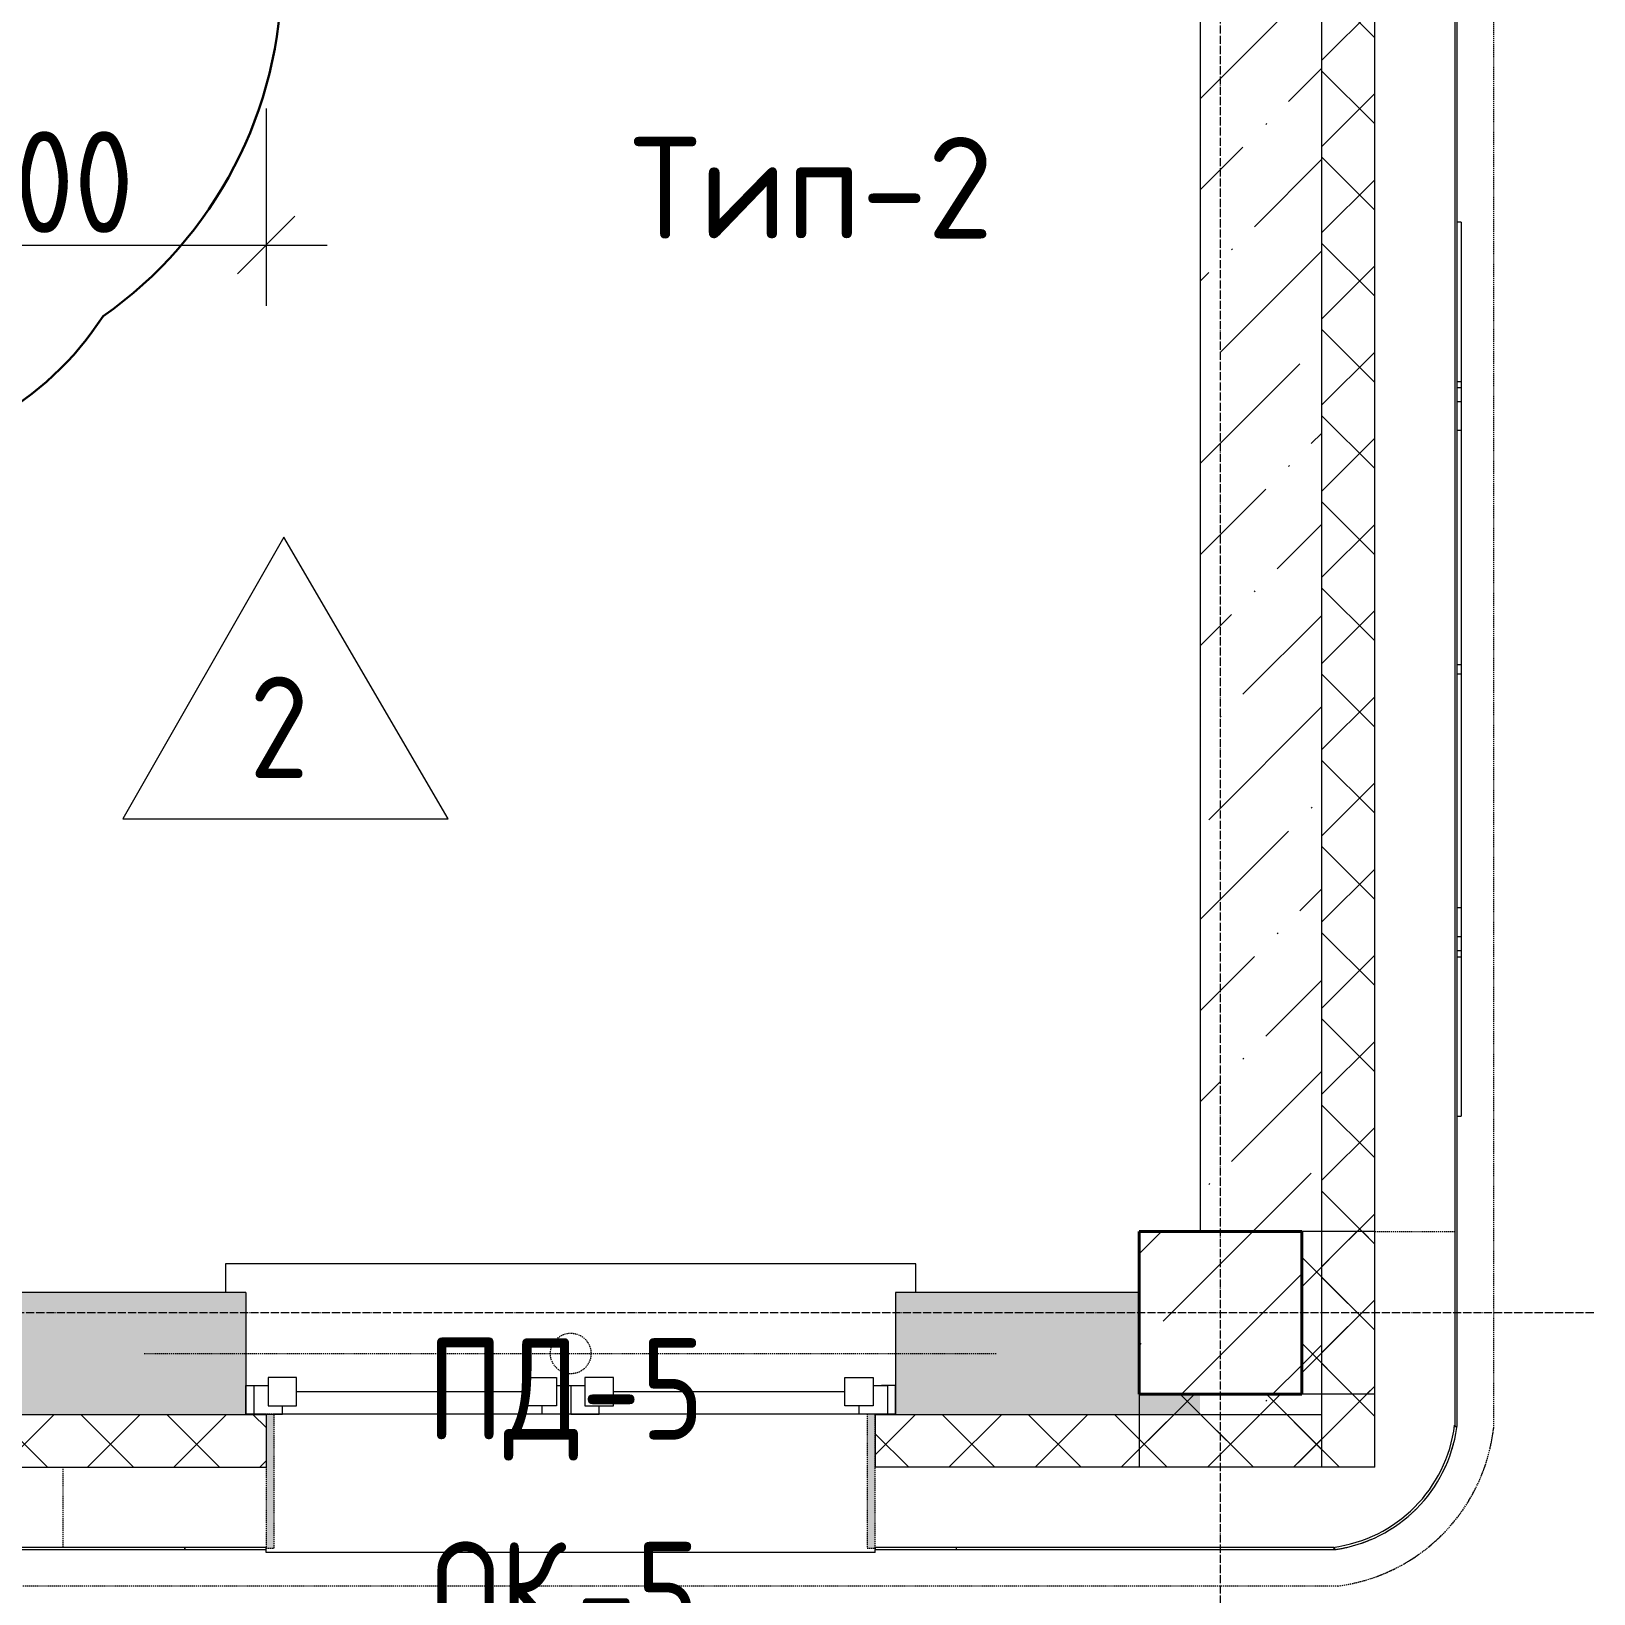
# Model space of a CAD drawing. Header units: millimetres. Extents: x -60946 to 138510, y -262288 to 24501.
# Drawn here: x 58681 to 62529, y -258000 to -254153 of the extents above; entities that cross this region are included whole.
import ezdxf

# ---------------------------------------------------------------- set-up
doc = ezdxf.new("R2010")
doc.units = ezdxf.units.MM
doc.linetypes.add('ADSK_Линия сетки', pattern=[25, 20, -2.5, 0, -2.5])
doc.linetypes.add('ADSK_Невидимые', pattern=[5, 3, -2])
for name, color, linetype, lineweight in [('2)Тип-2', 3, 'Continuous', 60), ('_ Окна', 7, 'Continuous', 18), ('Антураж', 7, 'Continuous', 18), ('Марки окон', 7, 'Continuous', 20), ('Марки помещений', 7, 'Continuous', 20), ('Несущие колонны', 7, 'Continuous', 18), ('Обобщенные модели', 7, 'ADSK_Невидимые', 18), ('Окна', 7, 'Continuous', 9), ('Оси', 7, 'Continuous', 9), ('Панели витража', 7, 'Continuous', 9), ('Размеры', 7, 'Continuous', 9), ('Стены внутренние', 7, 'Continuous', 18), ('Стены наружные', 7, 'Continuous', 18), ('Стены несущие', 7, 'Continuous', 30), ('Стены отделка', 7, 'Continuous', 30), ('Стены штриховка', 7, 'Continuous', 9)]:
    doc.layers.add(name, color=color, linetype=linetype, lineweight=lineweight)
doc.layers.add('2)Тип-4', color=7, linetype='Continuous', lineweight=30, true_color=0x0080c0)
doc.styles.add('GOST Common_2', font='', dxfattribs={"width": 0.9, "height": 250})
doc.styles.add('GOST Common_4', font='', dxfattribs={"height": 250})
doc.styles.get('GOST Common_2').set_extended_font_data('GOST Common')
doc.styles.get('GOST Common_4').set_extended_font_data('GOST Common')
doc.dimstyles.new('ADSK_Основной_2_5_мм', dxfattribs={"dimscale": 304.8, "dimtxt": 251.428749, "dimasz": 0.463911, "dimexe": 0.492126, "dimexo": 0.984252, "dimgap": 0.098425, "dimtad": 1, "dimrnd": 0.01, "dimdsep": 46, "dimtxsty": 'GOST Common_2', "dimblk1": 'OBLIQUE', "dimblk2": 'OBLIQUE', "dimsah": 1, "dimcen": 0.09, "dimdle": 0.492126, "dimazin": 2, "dimtfac": 1, "dimtdec": 4, "dimtix": 1, "dimtmove": 0, "dimatfit": 3, "dimfxl": 1, "dimtvp": 1, "dimtolj": 1, "dimtzin": 0, "dimlwd": 20, "dimlwe": 20, "dimarcsym": 2})
pattern_1 = [(45, (9.36, -250313.7), (84.18955, 308.69595), [396.875, -79.375, 3.353, -76.022])]
pattern_2 = [(45, (9.36, -250313.7), (-106.066, 106.066), []), (135, (9.36, -250313.7), (-106.066, -106.066), [])]

# ---------------------------------------------------------------- blocks, each defined once
blk = doc.blocks.new('ОКНО L03 _2СТ_RS - ОК-5_1600х2000h-3556615-Маркировочный 5-й')
at = {"layer": '_ Окна'}
for p, q in [((-838.1, 149), (-838.1, 79)), ((-838.1, 149), (-833.1, 149)), ((-818.1, 149), (-748.1, 149)), ((-818.1, 79), (-818.1, 149)), ((-783.1, 59), (-783.1, 129)), ((-783.1, 129), (-713.1, 129)), ((-748.1, 149), (-748.1, 129)), ((-713.1, 129), (-713.1, 59)), ((-143.1, 129), (-143.1, 59)), ((-73.1, 129), (-143.1, 129)), ((-108.1, 149), (-108.1, 129)), ((-38.1, 149), (-108.1, 149)), ((-73.1, 59), (-73.1, 129)), ((-38.1, 79), (-38.1, 149)), ((-38.1, 149), (31.9, 149)), ((-38.1, 79), (-38.1, 149)), ((-3.1, 59), (-3.1, 129)), ((-3.1, 129), (66.9, 129)), ((31.9, 149), (31.9, 129)), ((66.9, 129), (66.9, 59)), ((636.9, 129), (636.9, 59)), ((706.9, 129), (636.9, 129)), ((671.9, 149), (671.9, 129)), ((741.9, 149), (671.9, 149)), ((706.9, 59), (706.9, 129)), ((741.9, 79), (741.9, 149)), ((761.9, 149), (756.9, 149)), ((761.9, 149), (761.9, 79)), ((-838.1, 79), (-803.1, 79)), ((-783.1, 79), (-818.1, 79)), ((-713.1, 94), (-143.1, 94)), ((-38.1, 79), (-73.1, 79)), ((-3.1, 79), (-38.1, 79)), ((66.9, 94), (636.9, 94)), ((741.9, 79), (706.9, 79)), ((761.9, 79), (726.9, 79)), ((-713.1, 59), (-783.1, 59)), ((-143.1, 59), (-73.1, 59)), ((66.9, 59), (-3.1, 59)), ((636.9, 59), (706.9, 59))]:
    blk.add_line(p, q, dxfattribs=at)
blk = doc.blocks.new('Подоконник_ - ПД-5-3556619-Маркировочный 5-й')
at = {"layer": 'Окна'}
for p, q in [((-850, -229), (-850, -300)), ((850, -300), (850, -229)), ((-850, -300), (850, -300))]:
    blk.add_line(p, q, dxfattribs=at)
blk = doc.blocks.new('Отлив_ - ОЦC-V2-Маркировочный 5-й')
at = {"layer": 'Окна'}
for p, q in [((-750, 341), (-750, 333.5)), ((-750, 341), (750, 341)), ((-750, 341), (750, 341)), ((750, 341), (750, 333.5)), ((-730, 0), (730, 0))]:
    blk.add_line(p, q, dxfattribs=at)
blk = doc.blocks.new('ADSK_КолоннаЖБ_Прямоугольная - 400x400 мм-1807143-Маркировочный 5-й')
at = {"layer": 'Несущие колонны', "lineweight": 40}
for p, q in [((-200, 200), (200, 200)), ((-200, -200), (-200, 200)), ((200, 200), (200, -200)), ((200, -200), (-200, -200))]:
    blk.add_line(p, q, dxfattribs=at)
blk = doc.blocks.new('Системная панель - 1_Алюминиевая панель RAL 1013-3049550-Маркировочный 5-й')
at = {"layer": 'Панели витража', "lineweight": 18}
for p, q in [((29927.5, 2.5), (29027.5, 2.5)), ((29927.5, -2.5), (29927.5, 2.5)), ((32757.5, 2.5), (31827.5, 2.5)), ((31827.5, -2.5), (31827.5, 2.5)), ((32757.5, -2.5), (32757.5, 2.5)), ((29027.5, -2.5), (29927.5, -2.5)), ((31827.5, -2.5), (32757.5, -2.5))]:
    blk.add_line(p, q, dxfattribs=at)
blk = doc.blocks.new('Системная панель - 1_Алюминиевая панель гладкая RAL 1013-V9-Маркировочный 5-й')
at = {"layer": 'Панели витража', "lineweight": 18}
for p, q in [((100, 2.5), (-100, 2.5)), ((-100, 2.5), (-100, -2.5)), ((100, -2.5), (100, 2.5)), ((-100, -2.5), (100, -2.5))]:
    blk.add_line(p, q, dxfattribs=at)
blk = doc.blocks.new('Обобщенные модели 7 - Обобщенные модели 7-1212709-Маркировочный 5-й')
at = {"layer": 'Обобщенные модели'}
h = blk.add_hatch(color=256, dxfattribs=at)
h.paths.add_polyline_path([(59270, -7574), (59270, -7244), (59250, -7244), (59250, -7574)])
h.paths.add_polyline_path([(60750, -7574), (60750, -7244), (60730, -7244), (60730, -7574)])
for p, q in [((59270, -7244), (59250, -7244)), ((59250, -7244), (59250, -7574)), ((59270, -7574), (59270, -7244)), ((60750, -7244), (60730, -7244)), ((60730, -7244), (60730, -7574)), ((60750, -7574), (60750, -7244)), ((58750, -7572.5), (58750, -7375)), ((59250, -7574), (59270, -7574)), ((60730, -7574), (60750, -7574))]:
    blk.add_line(p, q, dxfattribs=at)
blk = doc.blocks.new('Обобщенные модели 8 - Обобщенные модели 8-1216082-Маркировочный 5-й')
at = {"layer": 'Обобщенные модели'}
blk.add_line((61980, -6795), (62177.5, -6795), dxfattribs=at)
blk = doc.blocks.new('Системная панель - 1_Алюминиевая панель RAL 1013-1333525-Маркировочный 5-й')
at = {"layer": 'Панели витража', "lineweight": 18}
for p, q in [((1865, 2.5), (-1865, 2.5)), ((-1865, 2.5), (-1865, -2.5)), ((1865, -2.5), (1865, 2.5)), ((-1865, -2.5), (-1100.6, -2.5)), ((1100.7, -2.5), (1865, -2.5))]:
    blk.add_line(p, q, dxfattribs=at)
blk = doc.blocks.new('Антураж 1 - Антураж 1-1363272-Маркировочный 5-й')
at = {"layer": 'Антураж'}
for p, q in [((62192.5, -4309.4), (62182.5, -4309.4)), ((62182.5, -4716.7), (62182.5, -4701.8)), ((62182.5, -4701.8), (62192.5, -4701.8)), ((62182.5, -4716.7), (62192.5, -4716.7)), ((62192.5, -4701.8), (62192.5, -4716.7)), ((62182.5, -4750.8), (62192.5, -4750.8)), ((62192.5, -4822.7), (62182.5, -4822.7)), ((62182.5, -5398.8), (62192.5, -5398.8)), ((62182.5, -5421.3), (62192.5, -5421.3)), ((62182.5, -5997.2), (62192.5, -5997.2)), ((62192.5, -6069.2), (62182.5, -6069.2)), ((62182.5, -6118.2), (62182.5, -6103.2)), ((62182.5, -6103.2), (62192.5, -6103.2)), ((62192.5, -6103.2), (62192.5, -6118.2)), ((62182.5, -6118.2), (62192.5, -6118.2)), ((62182.5, -6510.6), (62192.5, -6510.6))]:
    blk.add_line(p, q, dxfattribs=at)
for points in [[(62182.5, -4701.8), (62182.5, -4462.6), (62182.5, -4309.4), (62182.5, -4309.4)], [(62192.5, -4309.4), (62192.5, -4309.4), (62192.5, -4462.6), (62192.5, -4701.8)], [(62182.5, -4750.8), (62182.5, -4750.8), (62182.5, -4733.6), (62182.5, -4716.7)], [(62192.5, -4716.7), (62192.5, -4733.6), (62192.5, -4750.8), (62192.5, -4750.8)], [(62182.5, -4822), (62182.5, -4796.3), (62182.5, -4772.2), (62182.5, -4749.8)], [(62192.5, -4749.8), (62192.5, -4772.2), (62192.5, -4796.3), (62192.5, -4822)], [(62182.5, -4856.7), (62182.5, -4837.5), (62182.5, -4822.7), (62182.5, -4822.7)], [(62192.5, -4822.7), (62192.5, -4822.7), (62192.5, -4837.5), (62192.5, -4856.7)], [(62182.5, -4918.6), (62182.5, -4904.1), (62182.5, -4878.1), (62182.5, -4856.7)], [(62192.5, -4856.7), (62192.5, -4878.1), (62192.5, -4904.1), (62192.5, -4918.6)], [(62182.5, -5398.8), (62182.5, -5262.3), (62182.5, -5092.9), (62182.5, -4918.6)], [(62192.5, -4918.6), (62192.5, -5092.9), (62192.5, -5262.3), (62192.5, -5398.8)], [(62182.5, -5421.3), (62182.5, -5414.9), (62182.5, -5405.1), (62182.5, -5398.8)], [(62182.5, -5901.4), (62182.5, -5727), (62182.5, -5557.6), (62182.5, -5421.3)], [(62192.5, -5398.8), (62192.5, -5405.1), (62192.5, -5414.9), (62192.5, -5421.3)], [(62192.5, -5421.3), (62192.5, -5557.6), (62192.5, -5727), (62192.5, -5901.4)], [(62182.5, -5963.2), (62182.5, -5941.9), (62182.5, -5915.9), (62182.5, -5901.4)], [(62192.5, -5901.4), (62192.5, -5915.9), (62192.5, -5941.9), (62192.5, -5963.2)], [(62182.5, -5997.2), (62182.5, -5997.2), (62182.5, -5982.5), (62182.5, -5963.2)], [(62192.5, -5963.2), (62192.5, -5982.5), (62192.5, -5997.2), (62192.5, -5997.2)], [(62182.5, -6070.2), (62182.5, -6047.8), (62182.5, -6023.7), (62182.5, -5997.9)], [(62192.5, -5997.9), (62192.5, -6023.7), (62192.5, -6047.8), (62192.5, -6070.2)], [(62182.5, -6103.2), (62182.5, -6086.4), (62182.5, -6069.2), (62182.5, -6069.2)], [(62192.5, -6069.2), (62192.5, -6069.2), (62192.5, -6086.4), (62192.5, -6103.2)], [(62182.5, -6510.6), (62182.5, -6510.6), (62182.5, -6357.4), (62182.5, -6118.2)], [(62192.5, -6118.2), (62192.5, -6357.4), (62192.5, -6510.6), (62192.5, -6510.6)]]:
    blk.add_open_spline(points, degree=3, dxfattribs=at)
blk = doc.blocks.new('Панель изогнутая_маленькая - Панель изогнутая_RAL 1013-3036006-Маркировочный 5-й')
at = {"layer": 'Панели витража', "lineweight": 18}
for p, q in [((-212.1, 4), (-212.1, -3.7)), ((212.1, -3), (212.1, 4.7))]:
    blk.add_line(p, q, dxfattribs=at)
for radius, start, end in [(347.2, 232.4351, 307.7576), (353.3, 233.1947, 306.9927)]:
    blk.add_arc((-0.5, 279.2), radius, start, end, dxfattribs=at)
blk = doc.blocks.new('Обобщенные модели 13 - Обобщенные модели 1-3016844-Маркировочный 5-й')
at = {"layer": 'Обобщенные модели'}
for p, q in [((62272.5, 9673.7), (62272.5, -7279.9)), ((62262.7, -7328.3), (62264, -7328.3)), ((61880, -7577.5), (61882.5, -7577.5)), ((61889.5, -7667.5), (-3637.6, -7667.5))]:
    blk.add_line(p, q, dxfattribs=at)
for radius, start, end in [(443.3, 277.4193, 353.2665), (353.3, 341.6566, 346.6438), (353.3, 352.0196, 352.3365), (443.3, 346.9127, 352.1717), (443.3, 352.8235, 353.2665), (353.3, 343.9297, 344.1584), (353.3, 331.2723, 336.0386), (443.3, 337.6408, 341.5387), (353.3, 320.6803, 325.4225), (443.3, 328.2554, 333.3655), (353.3, 310.0882, 314.7897), (443.3, 318.8411, 324.0404), (353.3, 299.4962, 304.1301), (353.3, 278.3122, 282.6182), (353.3, 288.9042, 293.4228), (353.3, 291.6051, 291.8953), (443.3, 309.373, 314.7157), (443.3, 299.7866, 305.3912), (443.3, 277.4193, 286.743), (443.3, 289.8449, 296.067)]:
    blk.add_arc((61832.2, -7227.9), radius, start, end, dxfattribs=at)
blk = doc.blocks.new('BS_Перемычка металлическая - BS_Перемычка металлическая-3881251-Маркировочный 5-й')
at = {"layer": 'Обобщенные модели', "linetype": 'ADSK_Невидимые', "lineweight": 18}
blk.add_line((-1050, 0), (1050, 0), dxfattribs=at)
blk.add_circle((0, 0), 50, dxfattribs=at)
blk = doc.blocks.new('_Oblique')
at = {"color": 0, "linetype": 'ByBlock', "lineweight": -2}
blk.add_line((-0.5, -0.5), (0.5, 0.5), dxfattribs=at)
blk = doc.blocks.new('*D6879')
at = {"layer": 'Defpoints', "color": 0, "transparency": 16777216}
for p in [(58059.4, -254043.7), (59259.4, -254043.7), (59259.4, -254679.6)]:
    blk.add_point(p, dxfattribs=at)
at = {"layer": 'Размеры', "color": 0, "lineweight": 20, "transparency": 16777216}
for p, q in [((58059.4, -254343.7), (58059.4, -254829.6)), ((59259.4, -254343.7), (59259.4, -254829.6)), ((57909.4, -254679.6), (59409.4, -254679.6))]:
    blk.add_line(p, q, dxfattribs=at)
at = {"layer": 'Размеры', "color": 0, "lineweight": 20, "transparency": 16777216, "xscale": 141.4, "yscale": 141.4, "zscale": 141.4, "rotation": 180}
blk.add_blockref('_Oblique', (58059.4, -254679.6), dxfattribs=at)
at = {"layer": 'Размеры', "color": 0, "lineweight": 20, "transparency": 16777216, "xscale": 141.4, "yscale": 141.4, "zscale": 141.4}
blk.add_blockref('_Oblique', (59259.4, -254679.6), dxfattribs=at)
at = {"layer": 'Размеры', "color": 0, "lineweight": 9, "transparency": 16777216, "insert": (58659.4, -254524.6), "char_height": 250, "width": 700.591, "attachment_point": 5, "style": 'GOST Common_2'}
blk.add_mtext('\\A1;1200', dxfattribs=at)
blk = doc.blocks.new('ADSK_Марка_Помещение_ТипПола_ГОСТ21-501-2011 - Отделка пола-1456712-Маркировочный 5-й')
at = {"layer": 'Марки помещений'}
for p, q in [((0, 6.934), (-3.965, 0)), ((4.041, 0), (0, 6.934)), ((-3.965, 0), (4.041, 0))]:
    blk.add_line(p, q, dxfattribs=at)

msp = doc.modelspace()

# ---------------------------------------------------------------- hatches: boundary and pattern name
at = {"layer": 'Несущие колонны', "lineweight": 9}
h = msp.add_hatch(dxfattribs=at)
h.set_pattern_fill('FP_1', color=256, style=0, pattern_type=2)
h.set_pattern_definition([(45, (9.36, -250313.7), (-224.5064, 224.5064), []), (45, (233.87, -250313.7), (-224.5064, 224.5064), [396.875, -79.375, 3.353, -76.022])])
h.paths.add_polyline_path([(61409.3615, -257508.7359), (61809.3615, -257508.7359), (61809.3615, -257108.7359), (61409.3615, -257108.7359), (61409.3615, -257406.4655)])
at = {"layer": 'Стены внутренние', "lineweight": 9}
h = msp.add_hatch(dxfattribs=at)
h.set_pattern_fill('FP_2', color=256, style=0, pattern_type=2)
h.set_pattern_definition(pattern_1)
h.paths.add_polyline_path([(61859.3615, -257558.7359), (61858.3615, -253708.7359), (61559.3615, -253708.7359), (61559.3615, -257108.7359), (61809.3615, -257108.7359), (61809.3615, -257508.7359), (61559.3615, -257508.7359), (61559.3615, -257558.7359), (61821.6575, -257558.7359)])
h.paths.add_polyline_path([(61859.3615, -252158.7359), (61858.3615, -249908.7359), (61559.3615, -249908.7359), (61559.3615, -251108.7359), (61809.3615, -251108.7359), (61809.3615, -251508.7359), (61559.3615, -251508.7359), (61559.3615, -252108.7359), (61858.3615, -252108.7359), (61858.3615, -252158.7359)])
h.paths.add_polyline_path([(61859.3615, -248358.7359), (61858.3615, -246108.7359), (61559.3615, -246108.7359), (61559.3615, -248308.7359), (61858.3615, -248308.7359), (61858.3615, -248358.7359)])
h.paths.add_polyline_path([(61859.3615, -244558.7359), (61859.3615, -240958.7359), (61809.3615, -240958.7359), (61809.3615, -241108.7359), (61559.3615, -241108.7359), (61559.3615, -244508.7359), (61858.3615, -244508.7359), (61858.3615, -244558.7359)])
h = msp.add_hatch(dxfattribs=at)
h.set_pattern_fill('FP_2', color=256, style=0, pattern_type=2)
h.set_pattern_definition(pattern_1)
h.paths.add_polyline_path([(59259.3615, -257558.7359), (59259.3615, -257557.7359), (59209.3615, -257557.7359), (59209.3615, -257258.7359), (58009.3615, -257258.7359), (58009.3615, -257557.7359), (57959.3615, -257558.7359)])
h.paths.add_polyline_path([(56459.3615, -257558.7359), (56459.3615, -257557.7359), (56409.3615, -257557.7359), (56409.3615, -257258.7359), (54809.3615, -257258.7359), (54809.3615, -257557.7359), (55685.0249, -257558.7359)])
h.paths.add_polyline_path([(60759.3615, -257558.7359), (61559.3615, -257558.7359), (61559.3615, -257508.7359), (61409.3615, -257508.7359), (61409.3615, -257258.7359), (60809.3615, -257258.7359), (60809.3615, -257557.7359), (60759.3615, -257557.7359)])
h.paths.add_polyline_path([(48465.4571, -257558.7359), (50409.3615, -257557.7359), (50409.3615, -257258.7359), (48509.3615, -257258.7359), (48509.3615, -257557.7359), (48459.3615, -257558.7359)])
h.paths.add_polyline_path([(51959.3615, -257558.7359), (53209.3615, -257557.7359), (53209.3615, -257258.7359), (52009.3615, -257258.7359), (52009.3615, -257557.7359), (51959.3615, -257557.7359)])
h.paths.add_polyline_path([(46959.3615, -257558.7359), (46959.3615, -257557.7359), (46909.3615, -257557.7359), (46909.3615, -257258.7359), (45009.3615, -257258.7359), (45009.3615, -257557.7359), (45577.63, -257558.7359)])
h.paths.add_polyline_path([(43459.3615, -257558.7359), (43459.3615, -257557.7359), (43409.3615, -257557.7359), (43409.3615, -257258.7359), (42209.3615, -257258.7359), (42209.3615, -257557.7359), (42689.8029, -257558.7359)])
h.paths.add_polyline_path([(36159.3615, -257558.7359), (37409.3615, -257557.7359), (37409.3615, -257258.7359), (36209.3615, -257258.7359), (36209.3615, -257557.7359), (36159.3615, -257557.7359)])
h.paths.add_polyline_path([(38959.3615, -257558.7359), (40609.3615, -257557.7359), (40609.3615, -257258.7359), (39009.3615, -257258.7359), (39009.3615, -257557.7359), (38959.3615, -257557.7359)])
h.paths.add_polyline_path([(34026.3216, -257558.7359), (34609.3615, -257557.7359), (34609.3615, -257258.7359), (33009.3615, -257258.7359), (33009.3615, -257557.7359), (32959.3615, -257558.7359)])
h.paths.add_polyline_path([(24734.3615, -257558.7359), (25409.3615, -257557.7359), (25409.3615, -257258.7359), (24734.3615, -257258.7359), (24734.3615, -257557.7359)])
h.paths.add_polyline_path([(31459.3615, -257558.7359), (31459.3615, -257557.7359), (31409.3615, -257557.7359), (31409.3615, -257258.7359), (30209.3615, -257258.7359), (30209.3615, -257557.7359), (31138.4945, -257558.7359)])
h.paths.add_polyline_path([(28659.3615, -257558.7359), (28659.3615, -257557.7359), (28609.3615, -257557.7359), (28609.3615, -257258.7359), (27009.3615, -257258.7359), (27009.3615, -257557.7359), (28250.6673, -257558.7359)])
h.paths.add_polyline_path([(-2990.6385, -257558.7359), (-721.5569, -257558.7359), (-721.5569, -257258.7359), (-2990.6385, -257258.7359), (-2990.6385, -257508.7359)])
at = {"layer": 'Стены наружные', "lineweight": 9}
h = msp.add_hatch(dxfattribs=at)
h.set_pattern_fill('FP_4', color=256, style=0, pattern_type=2)
h.set_pattern_definition(pattern_2)
h.paths.add_polyline_path([(61989.3615, -257558.7359), (61989.3615, -253658.7359), (61859.3615, -253658.7359), (61859.3615, -257558.7359)])
h.paths.add_polyline_path([(61989.3615, -252158.7359), (61989.3615, -249858.7359), (61859.3615, -249858.7359), (61859.3615, -252158.7359)])
h.paths.add_polyline_path([(61989.3615, -248358.7359), (61989.3615, -246058.7359), (61859.3615, -246058.7359), (61859.3615, -248358.7359)])
h.paths.add_polyline_path([(61989.3615, -244558.7359), (61989.3615, -240658.7359), (61859.3615, -240658.7359), (61859.3615, -244558.7359)])
h = msp.add_hatch(dxfattribs=at)
h.set_pattern_fill('FP_4', color=256, style=0, pattern_type=2)
h.set_pattern_definition(pattern_2)
h.paths.add_polyline_path([(61809.3615, -257508.7359), (61989.3615, -257508.7359), (61989.3615, -257108.7359), (61809.3615, -257108.7359), (61809.3615, -257406.4655)])
h = msp.add_hatch(dxfattribs=at)
h.set_pattern_fill('FP_4', color=256, style=0, pattern_type=2)
h.set_pattern_definition(pattern_2)
h.paths.add_polyline_path([(61821.6575, -257688.7359), (61859.3615, -257688.7359), (61859.3615, -257508.7359), (61409.3615, -257508.7359), (61409.3615, -257688.7359), (61460.6791, -257688.7359)])
h = msp.add_hatch(dxfattribs=at)
h.set_pattern_fill('FP_4', color=256, style=0, pattern_type=2)
h.set_pattern_definition(pattern_2)
h.paths.add_polyline_path([(60759.3615, -257688.7359), (61809.3615, -257688.7359), (61809.3615, -257558.7359), (60759.3615, -257558.7359)])
h.paths.add_polyline_path([(59259.3615, -257688.7359), (59259.3615, -257558.7359), (57959.3615, -257558.7359), (57959.3615, -257688.7359)])
h.paths.add_polyline_path([(40659.3615, -257688.7359), (40659.3615, -257558.7359), (38959.3615, -257558.7359), (38959.3615, -257688.7359), (39801.9758, -257688.7359)])
h.paths.add_polyline_path([(37459.3615, -257688.7359), (37459.3615, -257558.7359), (36159.3615, -257558.7359), (36159.3615, -257688.7359), (36914.1487, -257688.7359)])
h.paths.add_polyline_path([(42159.3615, -257688.7359), (43459.3615, -257688.7359), (43459.3615, -257558.7359), (42159.3615, -257558.7359)])
h.paths.add_polyline_path([(48465.4571, -257688.7359), (50459.3615, -257688.7359), (50459.3615, -257558.7359), (48459.3615, -257558.7359), (48459.3615, -257688.7359)])
h.paths.add_polyline_path([(55685.0249, -257688.7359), (56459.3615, -257688.7359), (56459.3615, -257558.7359), (54759.3615, -257558.7359), (54759.3615, -257688.7359)])
h.paths.add_polyline_path([(44959.3615, -257688.7359), (46959.3615, -257688.7359), (46959.3615, -257558.7359), (44959.3615, -257558.7359)])
h.paths.add_polyline_path([(52797.1978, -257688.7359), (53259.3615, -257688.7359), (53259.3615, -257558.7359), (51959.3615, -257558.7359), (51959.3615, -257688.7359)])
h.paths.add_polyline_path([(28659.3615, -257688.7359), (28659.3615, -257558.7359), (26959.3615, -257558.7359), (26959.3615, -257688.7359), (28250.6673, -257688.7359)])
h.paths.add_polyline_path([(30159.3615, -257688.7359), (31459.3615, -257688.7359), (31459.3615, -257558.7359), (30159.3615, -257558.7359)])
h.paths.add_polyline_path([(32959.3615, -257688.7359), (34659.3615, -257688.7359), (34659.3615, -257558.7359), (32959.3615, -257558.7359)])
h.paths.add_polyline_path([(25362.8402, -257688.7359), (25459.3615, -257688.7359), (25459.3615, -257558.7359), (24734.3615, -257558.7359), (24734.3615, -257688.7359)])
h.paths.add_polyline_path([(-2990.6385, -257688.7359), (-721.5569, -257688.7359), (-721.5569, -257558.7359), (-2990.6385, -257558.7359)])
h = msp.add_hatch(dxfattribs=at)
h.set_pattern_fill('FP_4', color=256, style=0, pattern_type=2)
h.set_pattern_definition(pattern_2)
h.paths.add_polyline_path([(61821.6575, -257688.7359), (61989.3615, -257688.7359), (61989.3615, -257558.7359), (61809.3615, -257558.7359), (61809.3615, -257688.7359)])

# ---------------------------------------------------------------- linework, layer by layer
at = {"layer": '2)Тип-4', "color": 5}
msp.add_lwpolyline([(54703.3522, -254898.6592, -0.52056705), (54703.3522, -253317.0355, -0.52056705), (54703.3522, -252340.5892, -0.52056705), (54703.3522, -251429.4028, -0.52056705), (55651.4044, -251148.4364, -0.52056705), (57318.0879, -251148.4364, -0.52056705), (58799.5758, -251148.4364, -0.52056705), (58857.8415, -252026.7588, -0.52056705), (58857.8415, -253165.7612, -0.52056705), (58857.8415, -254854.9036, -0.52056705), (57568.9834, -254898.6592, -0.52056705), (56005.5335, -254898.6592, -0.52056705)], format="xyb", close=True, dxfattribs=at)
at = {"layer": 'Несущие колонны', "lineweight": 9}
for p, q in [((61559.3615, -257108.7359), (61409.3615, -257108.7359)), ((61409.3615, -257108.7359), (61409.3615, -257258.7359)), ((61809.3615, -257108.7359), (61559.3615, -257108.7359)), ((61809.3615, -257508.7359), (61809.3615, -257108.7359)), ((61409.3615, -257258.7359), (61409.3615, -257508.7359)), ((61409.3615, -257508.7359), (61559.3615, -257508.7359)), ((61559.3615, -257508.7359), (61809.3615, -257508.7359))]:
    msp.add_line(p, q, dxfattribs=at)
at = {"layer": 'Оси', "color": 253, "linetype": 'ADSK_Линия сетки', "lineweight": 5, "true_color": 0xaaaaaa}
for p, q in [((61609.3615, -261287.5872), (61609.3615, -240286.2598)), ((62528.5982, -257308.7359), (-25230.7352, -257308.7359))]:
    msp.add_line(p, q, dxfattribs=at)
at = {"layer": 'Стены несущие', "lineweight": 9}
for p, q in [((61559.3615, -254033.7359), (61559.3615, -257108.7359)), ((59209.3615, -257258.7359), (58009.3615, -257258.7359)), ((59209.3615, -257258.7359), (59209.3615, -257557.7359)), ((61409.3615, -257258.7359), (60809.3615, -257258.7359)), ((60809.3615, -257258.7359), (60809.3615, -257557.7359)), ((59259.3615, -257557.7359), (59209.3615, -257557.7359)), ((59259.3615, -257558.7359), (59259.3615, -257557.7359)), ((60809.3615, -257557.7359), (60759.3615, -257557.7359)), ((60759.3615, -257558.7359), (60759.3615, -257557.7359)), ((61559.3615, -257558.7359), (61859.3615, -257558.7359))]:
    msp.add_line(p, q, dxfattribs=at)
at = {"layer": 'Стены отделка', "lineweight": 9}
for p, q in [((61989.3615, -257688.7359), (61989.3615, -253658.7359)), ((61989.3615, -257108.7359), (61809.3615, -257108.7359)), ((61989.3615, -257508.7359), (61409.3615, -257508.7359)), ((61409.3615, -257508.7359), (61409.3615, -257688.7359)), ((61859.3615, -257688.7359), (61859.3615, -257508.7359)), ((59259.3615, -257558.7359), (59259.3615, -257688.7359)), ((60759.3615, -257558.7359), (60759.3615, -257688.7359)), ((57959.3615, -257688.7359), (59259.3615, -257688.7359)), ((61989.3615, -257688.7359), (60759.3615, -257688.7359))]:
    msp.add_line(p, q, dxfattribs=at)
at = {"layer": 'Стены штриховка', "lineweight": 9}
for p, q in [((61859.3615, -257508.7359), (61859.3615, -253658.7359)), ((61559.3615, -257108.7359), (61809.3615, -257108.7359)), ((61809.3615, -257108.7359), (61809.3615, -257508.7359)), ((61409.3615, -257508.7359), (61409.3615, -257258.7359)), ((57959.3615, -257558.7359), (59259.3615, -257558.7359)), ((60759.3615, -257558.7359), (61559.3615, -257558.7359))]:
    msp.add_line(p, q, dxfattribs=at)

# ---------------------------------------------------------------- block references
at = {"layer": 'Антураж'}
msp.add_blockref('Антураж 1 - Антураж 1-1363272-Маркировочный 5-й', (9.3615, -250313.7049), dxfattribs=at)
at = {"layer": 'Марки помещений', "xscale": 99.99999999999993, "yscale": 99.99999999999993, "zscale": 99.99999999999993}
msp.add_blockref('ADSK_Марка_Помещение_ТипПола_ГОСТ21-501-2011 - Отделка пола-1456712-Маркировочный 5-й', (59303.1789, -256092.0554), dxfattribs=at)
at = {"layer": 'Несущие колонны', "lineweight": 40, "rotation": 89.9999999999999}
msp.add_blockref('ADSK_КолоннаЖБ_Прямоугольная - 400x400 мм-1807143-Маркировочный 5-й', (61609.3615, -257308.7359), dxfattribs=at)
at = {"layer": 'Обобщенные модели'}
for name in ['Обобщенные модели 13 - Обобщенные модели 1-3016844-Маркировочный 5-й', 'Обобщенные модели 8 - Обобщенные модели 8-1216082-Маркировочный 5-й', 'Обобщенные модели 7 - Обобщенные модели 7-1212709-Маркировочный 5-й']:
    msp.add_blockref(name, (9.3615, -250313.7049), dxfattribs=at)
at = {"layer": 'Обобщенные модели', "linetype": 'ADSK_Невидимые', "lineweight": 18}
msp.add_blockref('BS_Перемычка металлическая - BS_Перемычка металлическая-3881251-Маркировочный 5-й', (60009.3615, -257408.7359), dxfattribs=at)
at = {"layer": 'Окна', "color": 7, "true_color": 0xffffff, "rotation": 180}
msp.add_blockref('Подоконник_ - ПД-5-3556619-Маркировочный 5-й', (60009.3615, -257487.7359), dxfattribs=at)
at = {"layer": 'Окна', "rotation": 180}
for name, p in [('ОКНО L03 _2СТ_RS - ОК-5_1600х2000h-3556615-Маркировочный 5-й', (59971.2615, -257408.7359)), ('Отлив_ - ОЦC-V2-Маркировочный 5-й', (60009.3615, -257557.7359))]:
    msp.add_blockref(name, p, dxfattribs=at)
at = {"layer": 'Панели витража'}
for name, p, rotation in [('Системная панель - 1_Алюминиевая панель RAL 1013-1333525-Маркировочный 5-й', (62189.3615, -255723.7359), 89.99999999999973), ('Панель изогнутая_маленькая - Панель изогнутая_RAL 1013-3036006-Маркировочный 5-й', (62039.3615, -257738.7359), 44.99999999999979)]:
    msp.add_blockref(name, p, dxfattribs=dict(at, rotation=rotation))
at = {"layer": 'Панели витража', "lineweight": 18}
msp.add_blockref('Системная панель - 1_Алюминиевая панель RAL 1013-3049550-Маркировочный 5-й', (29131.8615, -257888.7359), dxfattribs=at)
at = {"layer": 'Панели витража'}
for p in [(59159.3615, -257888.7359), (60859.3615, -257888.7359)]:
    msp.add_blockref('Системная панель - 1_Алюминиевая панель гладкая RAL 1013-V9-Маркировочный 5-й', p, dxfattribs=at)

# ---------------------------------------------------------------- texts
at = {"layer": '2)Тип-2', "color": 116, "lineweight": 30, "true_color": 0x008040, "insert": (60157.2143, -254413.6058), "char_height": 250, "width": 673.4175, "attachment_point": 1, "style": 'GOST Common_4'}
msp.add_mtext('Тип-2', dxfattribs=at)
at = {"layer": 'Марки окон', "lineweight": 5, "char_height": 250, "attachment_point": 1, "style": 'GOST Common_2'}
for s, insert, width in [('ПД', (59654.7541, -257370.7228), 461.772), ('-5', (60035.7541, -257370.7228), 389.620125), ('ОК', (59666.4541, -257872.2172), 432.91125), ('-5', (60023.6416, -257872.2172), 389.620125)]:
    msp.add_mtext(s, dxfattribs=dict(at, insert=insert, width=width))
at = {"layer": 'Марки помещений', "lineweight": 9, "insert": (59217.8466, -255742.0462), "char_height": 250, "width": 194.810062, "attachment_point": 1, "style": 'GOST Common_2'}
msp.add_mtext('\\fGOST Common|b0|i0|c204|p34|;\\W.9;2', dxfattribs=at)

# ---------------------------------------------------------------- dimensions: what is measured, and where the dimension line sits
at = {"layer": 'Размеры', "lineweight": 9}
dim = msp.add_linear_dim(base=(59259.3615, -254679.5587), p1=(58059.3615, -254043.7359), p2=(59259.3615, -254043.7359), dimstyle='ADSK_Основной_2_5_мм', override={"dimpost": '<>', "dimfxl": 1200}, dxfattribs=at)
dim.commit()
dim.dimension.update_dxf_attribs({"geometry": '*D6879', "text_midpoint": (58659.3615, -254524.5587)})

doc.saveas('drawing.dxf')
